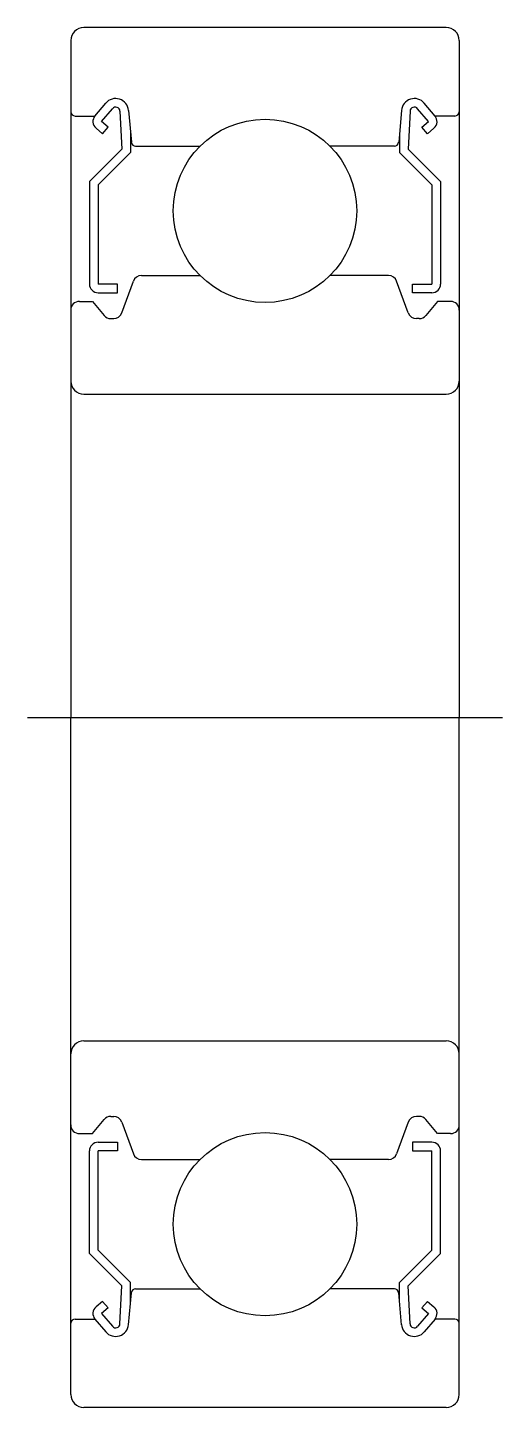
# Model space of a CAD drawing. Extents: x 5.3 to 73.4, y 2.4 to 62.4.
# Drawn here: x 62.44 to 73.44, y 30.41 to 62.41 of the extents above; entities outside this region: 2.
import ezdxf

# ---------------------------------------------------------------- set-up
doc = ezdxf.new("R2010")
doc.units = 0
doc.linetypes.add('CENTER', pattern=[50.8, 31.75, -6.35, 6.35, -6.35])
doc.layers.get('0').update_dxf_attribs({"linetype": 'CONTINUOUS'})
doc.layers.add('CENTER', color=1, linetype='CENTER')
doc.styles.get("Standard").update_dxf_attribs({"font": 'txt.shx'})

msp = doc.modelspace()

# ---------------------------------------------------------------- linework, layer by layer
at = {"color": 7, "linetype": 'CONTINUOUS'}
for p, q in [((72.144, 62.406), (63.744, 62.406)), ((63.444, 62.106), (63.444, 46.406)), ((72.444, 62.106), (72.444, 46.406)), ((64.004, 60.356), (64.253, 60.654)), ((64.157, 60.227), (64.407, 60.526)), ((64.782, 60.487), (64.847, 59.748)), ((71.105, 60.487), (71.041, 59.748)), ((71.731, 60.227), (71.48, 60.526)), ((71.884, 60.356), (71.634, 60.654)), ((63.544, 60.356), (64.004, 60.356)), ((64.31, 60.099), (64.157, 60.227)), ((64.583, 60.466), (64.627, 59.589)), ((71.304, 60.466), (71.261, 59.589)), ((71.578, 60.099), (71.731, 60.227)), ((72.344, 60.356), (71.884, 60.356)), ((64.182, 59.946), (64.029, 60.074)), ((64.182, 59.946), (64.31, 60.099)), ((64.827, 59.976), (64.827, 59.506)), ((71.061, 59.976), (71.061, 59.506)), ((71.706, 59.946), (71.578, 60.099)), ((71.706, 59.946), (71.859, 60.074)), ((64.627, 59.589), (63.877, 58.839)), ((64.946, 59.656), (66.438, 59.656)), ((70.941, 59.656), (69.449, 59.656)), ((71.261, 59.589), (72.011, 58.839)), ((64.827, 59.506), (64.077, 58.756)), ((71.061, 59.506), (71.811, 58.756)), ((63.877, 58.839), (63.877, 56.456)), ((64.077, 58.756), (64.077, 56.456)), ((71.811, 58.756), (71.811, 56.456)), ((72.011, 58.839), (72.011, 56.456)), ((65.082, 56.656), (66.438, 56.656)), ((70.806, 56.656), (69.449, 56.656)), ((64.527, 56.456), (64.077, 56.456)), ((64.527, 56.256), (64.527, 56.456)), ((64.625, 55.788), (64.894, 56.525)), ((71.262, 55.788), (70.993, 56.525)), ((71.361, 56.456), (71.811, 56.456)), ((71.361, 56.256), (71.361, 56.456)), ((63.644, 56.056), (63.944, 56.056)), ((63.944, 56.056), (64.219, 55.728)), ((64.077, 56.256), (64.527, 56.256)), ((71.811, 56.256), (71.361, 56.256)), ((71.944, 56.056), (71.668, 55.728)), ((72.244, 56.056), (71.944, 56.056)), ((64.372, 55.656), (64.438, 55.656)), ((71.515, 55.656), (71.45, 55.656)), ((63.744, 53.906), (72.144, 53.906)), ((63.444, 30.706), (63.444, 46.406)), ((72.444, 30.706), (72.444, 46.406)), ((63.744, 38.906), (72.144, 38.906)), ((64.372, 37.156), (64.438, 37.156)), ((71.515, 37.156), (71.45, 37.156)), ((63.944, 36.756), (64.219, 37.085)), ((64.625, 37.025), (64.894, 36.288)), ((71.262, 37.025), (70.993, 36.288)), ((71.944, 36.756), (71.668, 37.085)), ((63.644, 36.756), (63.944, 36.756)), ((64.077, 36.556), (64.527, 36.556)), ((64.527, 36.556), (64.527, 36.356)), ((71.361, 36.556), (71.361, 36.356)), ((71.811, 36.556), (71.361, 36.556)), ((72.244, 36.756), (71.944, 36.756)), ((63.877, 33.973), (63.877, 36.356)), ((64.077, 34.056), (64.077, 36.356)), ((64.527, 36.356), (64.077, 36.356)), ((71.361, 36.356), (71.811, 36.356)), ((71.811, 34.056), (71.811, 36.356)), ((72.011, 33.973), (72.011, 36.356)), ((65.082, 36.156), (66.438, 36.156)), ((70.806, 36.156), (69.449, 36.156)), ((64.627, 33.223), (63.877, 33.973)), ((64.827, 33.306), (64.077, 34.056)), ((71.061, 33.306), (71.811, 34.056)), ((71.261, 33.223), (72.011, 33.973)), ((64.827, 32.836), (64.827, 33.306)), ((71.061, 32.836), (71.061, 33.306)), ((64.583, 32.346), (64.627, 33.223)), ((64.782, 32.325), (64.847, 33.065)), ((64.946, 33.156), (66.438, 33.156)), ((70.941, 33.156), (69.449, 33.156)), ((71.105, 32.325), (71.041, 33.065)), ((71.304, 32.346), (71.261, 33.223)), ((64.182, 32.866), (64.029, 32.738)), ((64.31, 32.713), (64.157, 32.585)), ((64.182, 32.866), (64.31, 32.713)), ((71.706, 32.866), (71.578, 32.713)), ((71.578, 32.713), (71.731, 32.585)), ((71.706, 32.866), (71.859, 32.738)), ((63.544, 32.456), (64.004, 32.456)), ((64.004, 32.456), (64.253, 32.159)), ((64.157, 32.585), (64.407, 32.287)), ((71.731, 32.585), (71.48, 32.287)), ((71.884, 32.456), (71.634, 32.159)), ((72.344, 32.456), (71.884, 32.456)), ((72.144, 30.406), (63.744, 30.406))]:
    msp.add_line(p, q, dxfattribs=at)
for centre in [(67.944, 58.156), (67.944, 34.656)]:
    msp.add_circle(centre, 2.125, dxfattribs=at)
for centre, radius, start, end in [((63.744, 62.106), 0.3, 90, 180), ((72.144, 62.106), 0.3, 0, 90), ((64.483, 60.461), 0.3, 4.9968, 140.0002), ((64.484, 60.461), 0.1, 2.8198, 140.0033), ((71.404, 60.461), 0.3, 39.9998, 175.0032), ((71.404, 60.461), 0.1, 39.9967, 177.1802), ((63.544, 60.456), 0.1, 180, 270), ((64.157, 60.228), 0.2, 140.0002, 230.0848), ((71.73, 60.228), 0.2, 309.9152, 39.9998), ((72.344, 60.456), 0.1, 270, 0), ((64.946, 59.756), 0.1, 184.9968, 269.9995), ((70.941, 59.756), 0.1, 270.0005, 355.0032), ((65.082, 56.456), 0.2, 90, 159.9919), ((70.806, 56.456), 0.2, 20.0081, 90), ((64.077, 56.456), 0.2, 180, 270), ((71.811, 56.456), 0.2, 270, 0), ((63.644, 55.856), 0.2, 90, 180), ((72.244, 55.856), 0.2, 0, 90), ((64.372, 55.856), 0.2, 219.9962, 270), ((64.438, 55.856), 0.2, 270, 339.9919), ((71.45, 55.856), 0.2, 200.0081, 270), ((71.515, 55.856), 0.2, 270, 320.0038), ((63.744, 54.206), 0.3, 180, 270), ((72.144, 54.206), 0.3, 270, 0), ((63.744, 38.606), 0.3, 90, 180), ((72.144, 38.606), 0.3, 360, 90), ((64.372, 36.956), 0.2, 90, 140.0038), ((64.438, 36.956), 0.2, 20.0081, 90), ((71.45, 36.956), 0.2, 90, 159.9919), ((71.515, 36.956), 0.2, 39.9962, 90), ((63.644, 36.956), 0.2, 180, 270), ((72.244, 36.956), 0.2, 270, 0), ((64.077, 36.356), 0.2, 90, 180), ((71.811, 36.356), 0.2, 0, 90), ((65.082, 36.356), 0.2, 200.0081, 270), ((70.806, 36.356), 0.2, 270, 339.9919), ((64.946, 33.056), 0.1, 90.0005, 175.0032), ((70.941, 33.056), 0.1, 4.9968, 89.9995), ((64.157, 32.585), 0.2, 129.9152, 219.9998), ((71.73, 32.585), 0.2, 320.0002, 50.0848), ((63.544, 32.356), 0.1, 90, 180), ((64.483, 32.352), 0.3, 219.9998, 355.0032), ((64.484, 32.351), 0.1, 219.9967, 357.1802), ((71.404, 32.352), 0.3, 184.9968, 320.0002), ((71.404, 32.351), 0.1, 182.8198, 320.0033), ((72.344, 32.356), 0.1, 0, 90), ((63.744, 30.706), 0.3, 180, 270), ((72.144, 30.706), 0.3, 270, 360)]:
    msp.add_arc(centre, radius, start, end, dxfattribs=at)
at = {"layer": 'CENTER', "color": 1, "linetype": 'CENTER'}
msp.add_line((62.444, 46.406), (73.444, 46.406), dxfattribs=at)

# ---------------------------------------------------------------- texts
at = {"color": 7, "linetype": 'CONTINUOUS'}
for s, p in [('SBC6002ZZ', (5, 11.149)), ('SBC6002', (5, 2.448))]:
    msp.add_text(s, height=2, dxfattribs=at).set_placement(p)

doc.saveas('drawing.dxf')
